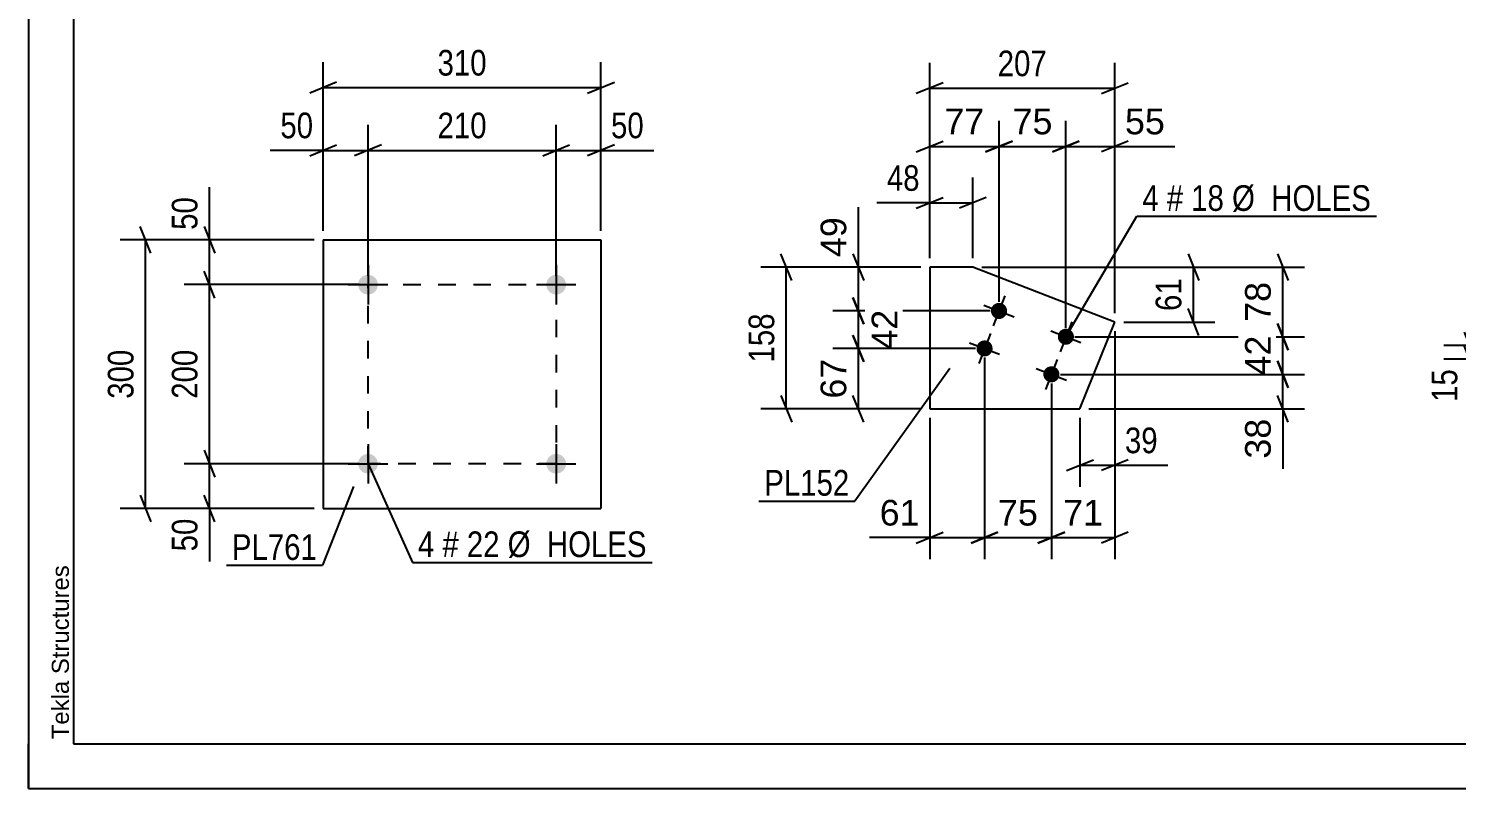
# Model space of a CAD drawing. Header units: millimetres. Extents: x 0 to 420, y 0 to 297.
# Drawn here: x 0 to 159.3, y 0 to 84.9 of the extents above; entities that cross this region are included whole.
import ezdxf

# ---------------------------------------------------------------- set-up
doc = ezdxf.new("R2010")
doc.units = ezdxf.units.MM
doc.linetypes.add('DXK_LINE_DOT2', pattern=[3.9198, 1.9599, -1.9599])
doc.styles.add('Arial', font='ARIAL.TTF', dxfattribs={"height": 0.2})
doc.styles.add('Arial Narrow', font='ARIALN.TTF', dxfattribs={"height": 0.2})

# ---------------------------------------------------------------- blocks, each defined once
blk = doc.blocks.new('Unknown-284856704-1134')
at = {"color": 5, "linetype": 'Continuous'}
for p, q in [((0, 297), (0, 0)), ((5, 292), (5, 5)), ((0, 0), (0, 5)), ((5, 5), (415, 5)), ((0, 0), (420, 0))]:
    blk.add_line(p, q, dxfattribs=at)
at = {"color": 174, "linetype": 'Continuous', "style": 'Arial'}
blk.add_text('Tekla Structures', height=1.9102, rotation=90, dxfattribs=at).set_placement((4.5, 5.5))
blk = doc.blocks.new('Bolt-284856704-8999 - 8997')
at = {"linetype": 'Continuous'}
for points in [[(38.98, 36.26, -1), (36.78, 36.26, -1)], [(59.98, 36.26, -1), (57.78, 36.26, -1)]]:
    blk.add_hatch(color=1, dxfattribs=at).paths.add_polyline_path(points)
at = {"color": 1, "linetype": 'Continuous'}
for p, q in [((37.88, 38.46), (37.88, 34.06)), ((58.88, 38.46), (58.88, 34.06)), ((35.68, 36.26), (40.08, 36.26)), ((56.68, 36.26), (61.08, 36.26))]:
    blk.add_line(p, q, dxfattribs=at)
blk = doc.blocks.new('Part-284856704-8998 - 8997')
at = {"color": 2, "linetype": 'Continuous'}
for p, q in [((32.88, 61.26), (32.88, 31.26)), ((32.88, 61.26), (63.88, 61.26)), ((63.88, 61.26), (63.88, 31.26)), ((32.88, 31.26), (63.88, 31.26))]:
    blk.add_line(p, q, dxfattribs=at)
blk = doc.blocks.new('Bolt-284856704-9000 - 8997')
at = {"linetype": 'Continuous'}
for points in [[(38.98, 56.26, -1), (36.78, 56.26, -1)], [(59.98, 56.26, -1), (57.78, 56.26, -1)]]:
    blk.add_hatch(color=1, dxfattribs=at).paths.add_polyline_path(points)
at = {"color": 1, "linetype": 'Continuous'}
for p, q in [((37.88, 58.46), (37.88, 54.06)), ((58.88, 58.46), (58.88, 54.06)), ((35.68, 56.26), (40.08, 56.26)), ((56.68, 56.26), (61.08, 56.26))]:
    blk.add_line(p, q, dxfattribs=at)
blk = doc.blocks.new('Part-284856704-9041 - 9040')
at = {"color": 2, "linetype": 'Continuous'}
for p, q in [((100.56, 58.22), (100.56, 42.4)), ((105.37, 58.22), (100.56, 58.22)), ((121.22, 52.08), (105.37, 58.22)), ((117.33, 42.4), (121.22, 52.08)), ((100.56, 42.4), (117.33, 42.4))]:
    blk.add_line(p, q, dxfattribs=at)
blk = doc.blocks.new('Bolt-284856704-9042 - 9040')
at = {"linetype": 'Continuous'}
for points in [[(109.14, 53, -1), (107.46, 53.65, -1)], [(116.6, 50.12, -1), (114.92, 50.77, -1)], [(107.52, 48.81, -1), (105.84, 49.46, -1)], [(114.98, 45.92, -1), (113.3, 46.57, -1)]]:
    blk.add_hatch(color=1, dxfattribs=at).paths.add_polyline_path(points)
at = {"color": 1, "linetype": 'Continuous'}
for p, q in [((108.95, 55.01), (107.65, 51.65)), ((106.62, 53.98), (109.98, 52.68)), ((114.08, 51.09), (117.44, 49.79)), ((116.41, 52.12), (115.11, 48.76)), ((105, 49.78), (108.35, 48.48)), ((107.33, 50.81), (106.03, 47.45)), ((114.79, 47.92), (113.49, 44.57)), ((112.46, 46.89), (115.82, 45.6))]:
    blk.add_line(p, q, dxfattribs=at)
blk = doc.blocks.new('Rectangle-284856704-11515 - 8997')
at = {"color": 1, "linetype": 'DXK_LINE_DOT2'}
blk.add_lwpolyline([(37.88, 56.26), (58.88, 56.26), (58.88, 36.26), (37.88, 36.26), (37.88, 56.26)], close=True, dxfattribs=at)
blk = doc.blocks.new('StraightDimension-284856704-9377 - 8931')
at = {"color": 7, "linetype": 'Continuous'}
for p, q in [((169.79, 49.45), (157.94, 49.45)), ((160.19, 50.95), (161.39, 47.95)), ((161.39, 46.45), (160.19, 49.45)), ((160.79, 47.95), (160.79, 49.45)), ((171.29, 47.95), (157.94, 47.95))]:
    blk.add_line(p, q, dxfattribs=at)
at = {"color": 0}
blk.add_wipeout([(160.04, 47.43), (155.84, 47.43), (155.84, 42.57), (160.04, 42.57)], dxfattribs=at)
at = {"color": 7, "linetype": 'Continuous'}
blk.add_line((160.79, 47.95), (160.79, 42.05), dxfattribs=at)
blk.add_line((160.79, 47.95), (160.79, 42.05), dxfattribs=at)
at = {"color": 3, "style": 'Arial Narrow'}
blk.add_text('15', height=2.863, rotation=90.0002, dxfattribs=at).set_placement((159.44, 43.17))
blk = doc.blocks.new('StraightDimension-284856704-9406 - 8997')
at = {"color": 7, "linetype": 'Continuous'}
for p, q in [((20.8, 54.76), (19.6, 57.76)), ((36.88, 56.26), (17.35, 56.26)), ((20.2, 36.26), (20.2, 56.26)), ((19.6, 37.76), (20.8, 34.76)), ((36.88, 36.26), (17.35, 36.26))]:
    blk.add_line(p, q, dxfattribs=at)
at = {"color": 0}
blk.add_wipeout([(19.45, 49.6), (15.25, 49.6), (15.25, 42.92), (19.45, 42.92)], dxfattribs=at)
at = {"color": 3, "style": 'Arial Narrow'}
blk.add_text('200', height=2.863, rotation=90.0002, dxfattribs=at).set_placement((18.85, 43.52))
blk = doc.blocks.new('StraightDimension-284856704-9405 - 8997')
at = {"color": 7, "linetype": 'Continuous'}
for p, q in [((19.6, 62.76), (20.8, 59.76)), ((31.88, 61.26), (17.35, 61.26)), ((20.2, 56.26), (20.2, 61.26)), ((20.8, 54.76), (19.6, 57.76)), ((36.88, 56.26), (17.35, 56.26))]:
    blk.add_line(p, q, dxfattribs=at)
at = {"color": 0}
blk.add_wipeout([(19.45, 66.64), (15.25, 66.64), (15.25, 61.78), (19.45, 61.78)], dxfattribs=at)
at = {"color": 7, "linetype": 'Continuous'}
blk.add_line((20.2, 61.26), (20.2, 67.16), dxfattribs=at)
blk.add_line((20.2, 61.26), (20.2, 67.16), dxfattribs=at)
at = {"color": 3, "style": 'Arial Narrow'}
blk.add_text('50', height=2.863, rotation=90.0002, dxfattribs=at).set_placement((18.85, 62.38))
blk = doc.blocks.new('StraightDimension-284856704-9407 - 8997')
at = {"color": 7, "linetype": 'Continuous'}
for p, q in [((19.6, 37.76), (20.8, 34.76)), ((36.88, 36.26), (17.35, 36.26)), ((20.2, 31.26), (20.2, 36.26)), ((20.8, 29.76), (19.6, 32.76)), ((31.88, 31.26), (17.35, 31.26))]:
    blk.add_line(p, q, dxfattribs=at)
at = {"color": 0}
blk.add_wipeout([(19.45, 30.73), (15.25, 30.73), (15.25, 25.88), (19.45, 25.88)], dxfattribs=at)
at = {"color": 7, "linetype": 'Continuous'}
blk.add_line((20.2, 31.26), (20.2, 25.35), dxfattribs=at)
blk.add_line((20.2, 31.26), (20.2, 25.35), dxfattribs=at)
at = {"color": 3, "style": 'Arial Narrow'}
blk.add_text('50', height=2.863, rotation=90.0002, dxfattribs=at).set_placement((18.85, 26.48))
blk = doc.blocks.new('StraightDimension-284856704-9417 - 8997')
at = {"color": 7, "linetype": 'Continuous'}
for p, q in [((13.66, 59.76), (12.46, 62.76)), ((31.88, 61.26), (10.21, 61.26)), ((13.06, 31.26), (13.06, 61.26)), ((12.46, 32.76), (13.66, 29.76)), ((31.88, 31.26), (10.21, 31.26))]:
    blk.add_line(p, q, dxfattribs=at)
at = {"color": 0}
blk.add_wipeout([(12.31, 49.6), (8.11, 49.6), (8.11, 42.92), (12.31, 42.92)], dxfattribs=at)
at = {"color": 3, "style": 'Arial Narrow'}
blk.add_text('300', height=2.863, rotation=90.0002, dxfattribs=at).set_placement((11.71, 43.52))
blk = doc.blocks.new('StraightDimension-284856704-9437 - 8997')
at = {"color": 7, "linetype": 'Continuous'}
for p, q in [((32.88, 62.26), (32.88, 81.11)), ((63.88, 62.26), (63.88, 81.11)), ((34.38, 78.86), (31.38, 77.66)), ((32.88, 78.26), (63.88, 78.26)), ((62.38, 77.66), (65.38, 78.86))]:
    blk.add_line(p, q, dxfattribs=at)
at = {"color": 0}
blk.add_wipeout([(51.72, 79.01), (51.72, 83.21), (45.04, 83.21), (45.04, 79.01)], dxfattribs=at)
at = {"color": 3, "style": 'Arial Narrow'}
blk.add_text('310', height=2.863, dxfattribs=at).set_placement((45.64, 79.61))
blk = doc.blocks.new('StraightDimension-284856704-11473 - 8997')
at = {"color": 7, "linetype": 'Continuous'}
for p, q in [((58.88, 57.26), (58.88, 74.11)), ((63.88, 62.26), (63.88, 74.11)), ((57.38, 70.66), (60.38, 71.86)), ((65.38, 71.86), (62.38, 70.66)), ((58.88, 71.26), (63.88, 71.26))]:
    blk.add_line(p, q, dxfattribs=at)
at = {"color": 0}
blk.add_wipeout([(69.26, 72.01), (69.26, 76.21), (64.4, 76.21), (64.4, 72.01)], dxfattribs=at)
at = {"color": 7, "linetype": 'Continuous'}
blk.add_line((63.88, 71.26), (69.78, 71.26), dxfattribs=at)
blk.add_line((63.88, 71.26), (69.78, 71.26), dxfattribs=at)
at = {"color": 3, "style": 'Arial Narrow'}
blk.add_text('50', height=2.863, dxfattribs=at).set_placement((65, 72.61))
blk = doc.blocks.new('StraightDimension-284856704-11474 - 8997')
at = {"color": 7, "linetype": 'Continuous'}
for p, q in [((37.88, 57.26), (37.88, 74.11)), ((58.88, 57.26), (58.88, 74.11)), ((39.38, 71.86), (36.38, 70.66)), ((57.38, 70.66), (60.38, 71.86)), ((37.88, 71.26), (58.88, 71.26))]:
    blk.add_line(p, q, dxfattribs=at)
at = {"color": 0}
blk.add_wipeout([(51.72, 72.01), (51.72, 76.21), (45.04, 76.21), (45.04, 72.01)], dxfattribs=at)
at = {"color": 3, "style": 'Arial Narrow'}
blk.add_text('210', height=2.863, dxfattribs=at).set_placement((45.64, 72.61))
blk = doc.blocks.new('StraightDimension-284856704-11475 - 8997')
at = {"color": 7, "linetype": 'Continuous'}
for p, q in [((32.88, 62.26), (32.88, 74.11)), ((37.88, 57.26), (37.88, 74.11)), ((31.38, 70.66), (34.38, 71.86)), ((39.38, 71.86), (36.38, 70.66)), ((32.88, 71.26), (37.88, 71.26))]:
    blk.add_line(p, q, dxfattribs=at)
at = {"color": 0}
blk.add_wipeout([(32.35, 72.01), (32.35, 76.21), (27.5, 76.21), (27.5, 72.01)], dxfattribs=at)
at = {"color": 7, "linetype": 'Continuous'}
blk.add_line((32.88, 71.26), (26.97, 71.26), dxfattribs=at)
blk.add_line((32.88, 71.26), (26.97, 71.26), dxfattribs=at)
at = {"color": 3, "style": 'Arial Narrow'}
blk.add_text('50', height=2.863, dxfattribs=at).set_placement((28.1, 72.61))
blk = doc.blocks.new('StraightDimension-284856704-9495 - 9040')
at = {"color": 7, "linetype": 'Continuous'}
for p, q in [((121.22, 51.08), (121.22, 33.69)), ((117.33, 41.4), (117.33, 33.69)), ((115.83, 35.49), (118.83, 36.69)), ((122.72, 36.69), (119.72, 35.49)), ((117.33, 36.09), (121.22, 36.09))]:
    blk.add_line(p, q, dxfattribs=at)
at = {"color": 0}
blk.add_wipeout([(126.6, 36.84), (126.6, 41.04), (121.75, 41.04), (121.75, 36.84)], dxfattribs=at)
at = {"color": 7, "linetype": 'Continuous'}
blk.add_line((121.22, 36.09), (127.13, 36.09), dxfattribs=at)
blk.add_line((121.22, 36.09), (127.13, 36.09), dxfattribs=at)
at = {"color": 3, "style": 'Arial Narrow'}
blk.add_text('39', height=2.863, dxfattribs=at).set_placement((122.35, 37.44))
blk = doc.blocks.new('StraightDimension-284856704-9487 - 9040')
at = {"color": 7, "linetype": 'Continuous'}
for p, q in [((85.16, 56.72), (83.96, 59.72)), ((99.56, 58.22), (81.71, 58.22)), ((84.56, 42.4), (84.56, 58.22)), ((83.96, 43.9), (85.16, 40.9)), ((99.56, 42.4), (81.71, 42.4))]:
    blk.add_line(p, q, dxfattribs=at)
at = {"color": 0}
blk.add_wipeout([(83.81, 53.65), (79.61, 53.65), (79.61, 46.97), (83.81, 46.97)], dxfattribs=at)
at = {"color": 3, "style": 'Arial Narrow'}
blk.add_text('158', height=2.863, rotation=90.0002, dxfattribs=at).set_placement((83.21, 47.57))
blk = doc.blocks.new('StraightDimension-284856704-9491 - 9040')
at = {"color": 7, "linetype": 'Continuous'}
for p, q in [((100.56, 59.22), (100.56, 68.24)), ((105.37, 59.22), (105.37, 68.24)), ((99.06, 64.79), (102.06, 65.99)), ((100.56, 65.39), (105.37, 65.39)), ((106.87, 65.99), (103.87, 64.79))]:
    blk.add_line(p, q, dxfattribs=at)
at = {"color": 0}
blk.add_wipeout([(100.03, 66.14), (100.03, 70.34), (95.18, 70.34), (95.18, 66.14)], dxfattribs=at)
at = {"color": 7, "linetype": 'Continuous'}
blk.add_line((100.56, 65.39), (94.65, 65.39), dxfattribs=at)
blk.add_line((100.56, 65.39), (94.65, 65.39), dxfattribs=at)
at = {"color": 3, "style": 'Arial Narrow'}
blk.add_text('48', height=2.863, dxfattribs=at).set_placement((95.78, 66.74))
blk = doc.blocks.new('StraightDimension-284856704-9481 - 9040')
at = {"color": 7, "linetype": 'Continuous'}
for p, q in [((129.39, 59.72), (130.59, 56.72)), ((106.37, 58.22), (132.39, 58.22)), ((129.99, 52.08), (129.99, 58.22)), ((130.59, 50.58), (129.39, 53.58)), ((122.22, 52.08), (132.39, 52.08))]:
    blk.add_line(p, q, dxfattribs=at)
at = {"color": 0}
blk.add_wipeout([(129.24, 57.58), (125.04, 57.58), (125.04, 52.72), (129.24, 52.72)], dxfattribs=at)
at = {"color": 3, "style": 'Arial Narrow'}
blk.add_text('61', height=2.863, rotation=90.0002, dxfattribs=at).set_placement((128.64, 53.32))
blk = doc.blocks.new('StraightDimension-284856704-9539 - 9040')
at = {"color": 7, "linetype": 'Continuous'}
for p, q in [((100.56, 59.22), (100.56, 81.04)), ((121.22, 53.08), (121.22, 81.04)), ((102.06, 78.79), (99.06, 77.59)), ((100.56, 78.19), (121.22, 78.19)), ((119.72, 77.59), (122.72, 78.79))]:
    blk.add_line(p, q, dxfattribs=at)
at = {"color": 0}
blk.add_wipeout([(114.23, 78.94), (114.23, 83.14), (107.55, 83.14), (107.55, 78.94)], dxfattribs=at)
at = {"color": 3, "style": 'Arial Narrow'}
blk.add_text('207', height=2.863, dxfattribs=at).set_placement((108.15, 79.54))
blk = doc.blocks.new('StraightDimension-284856704-11120 - 9040')
at = {"color": 7, "linetype": 'Continuous'}
for p, q in [((92, 59.72), (93.2, 56.72)), ((99.56, 58.22), (89.75, 58.22)), ((92.6, 53.33), (92.6, 58.22)), ((93.2, 51.83), (92, 54.83)), ((107.3, 53.33), (89.75, 53.33))]:
    blk.add_line(p, q, dxfattribs=at)
at = {"color": 0}
blk.add_wipeout([(91.85, 64.39), (87.65, 64.39), (87.65, 58.74), (91.85, 58.74)], dxfattribs=at)
at = {"color": 7, "linetype": 'Continuous'}
blk.add_line((92.6, 58.22), (92.6, 64.91), dxfattribs=at)
blk.add_line((92.6, 58.22), (92.6, 64.91), dxfattribs=at)
at = {"color": 3, "style": 'Arial'}
blk.add_text('49', height=2.865, rotation=90.0002, dxfattribs=at).set_placement((91.25, 59.34))
blk = doc.blocks.new('StraightDimension-284856704-11121 - 9040')
at = {"color": 7, "linetype": 'Continuous'}
for p, q in [((92, 54.83), (93.2, 51.83)), ((107.3, 53.33), (90.2, 53.33)), ((92.6, 49.13), (92.6, 53.33)), ((93.2, 47.63), (92, 50.63)), ((105.68, 49.13), (90.2, 49.13))]:
    blk.add_line(p, q, dxfattribs=at)
at = {"color": 0}
blk.add_wipeout([(97.55, 54.05), (93.35, 54.05), (93.35, 48.41), (97.55, 48.41)], dxfattribs=at)
at = {"color": 3, "style": 'Arial'}
blk.add_text('42', height=2.865, rotation=90.0002, dxfattribs=at).set_placement((96.95, 49.01))
blk = doc.blocks.new('StraightDimension-284856704-11122 - 9040')
at = {"color": 7, "linetype": 'Continuous'}
for p, q in [((92, 50.63), (93.2, 47.63)), ((105.68, 49.13), (89.75, 49.13)), ((92.6, 42.4), (92.6, 49.13)), ((93.2, 40.9), (92, 43.9)), ((99.56, 42.4), (89.75, 42.4))]:
    blk.add_line(p, q, dxfattribs=at)
at = {"color": 0}
blk.add_wipeout([(91.85, 48.59), (87.65, 48.59), (87.65, 42.94), (91.85, 42.94)], dxfattribs=at)
at = {"color": 3, "style": 'Arial'}
blk.add_text('67', height=2.865, rotation=90.0002, dxfattribs=at).set_placement((91.25, 43.54))
blk = doc.blocks.new('StraightDimension-284856704-11142 - 9040')
at = {"color": 7, "linetype": 'Continuous'}
for p, q in [((121.22, 51.08), (121.22, 25.61)), ((114.14, 45.24), (114.14, 25.61)), ((112.64, 27.41), (115.64, 28.61)), ((114.14, 28.01), (121.22, 28.01)), ((122.72, 28.61), (119.72, 27.41))]:
    blk.add_line(p, q, dxfattribs=at)
at = {"color": 0}
blk.add_wipeout([(120.5, 28.76), (120.5, 32.96), (114.85, 32.96), (114.85, 28.76)], dxfattribs=at)
at = {"color": 3, "style": 'Arial'}
blk.add_text('71', height=2.865, dxfattribs=at).set_placement((115.45, 29.36))
blk = doc.blocks.new('StraightDimension-284856704-11143 - 9040')
at = {"color": 7, "linetype": 'Continuous'}
for p, q in [((106.68, 48.13), (106.68, 25.61)), ((114.14, 45.24), (114.14, 25.61)), ((105.18, 27.41), (108.18, 28.61)), ((106.68, 28.01), (114.14, 28.01)), ((115.64, 28.61), (112.64, 27.41))]:
    blk.add_line(p, q, dxfattribs=at)
at = {"color": 0}
blk.add_wipeout([(113.23, 28.76), (113.23, 32.96), (107.58, 32.96), (107.58, 28.76)], dxfattribs=at)
at = {"color": 3, "style": 'Arial'}
blk.add_text('75', height=2.865, dxfattribs=at).set_placement((108.18, 29.36))
blk = doc.blocks.new('StraightDimension-284856704-11144 - 9040')
at = {"color": 7, "linetype": 'Continuous'}
for p, q in [((106.68, 48.13), (106.68, 25.61)), ((100.56, 41.4), (100.56, 25.61)), ((99.06, 27.41), (102.06, 28.61)), ((100.56, 28.01), (106.68, 28.01)), ((108.18, 28.61), (105.18, 27.41))]:
    blk.add_line(p, q, dxfattribs=at)
at = {"color": 0}
blk.add_wipeout([(100.03, 28.76), (100.03, 32.96), (94.38, 32.96), (94.38, 28.76)], dxfattribs=at)
at = {"color": 7, "linetype": 'Continuous'}
blk.add_line((100.56, 28.01), (93.86, 28.01), dxfattribs=at)
blk.add_line((100.56, 28.01), (93.86, 28.01), dxfattribs=at)
at = {"color": 3, "style": 'Arial'}
blk.add_text('61', height=2.865, dxfattribs=at).set_placement((94.98, 29.36))
blk = doc.blocks.new('StraightDimension-284856704-11165 - 9040')
at = {"color": 7, "linetype": 'Continuous'}
for p, q in [((139.37, 59.72), (140.57, 56.72)), ((106.37, 58.22), (142.37, 58.22)), ((139.97, 50.44), (139.97, 58.22)), ((140.57, 48.94), (139.37, 51.94)), ((116.76, 50.44), (142.37, 50.44))]:
    blk.add_line(p, q, dxfattribs=at)
at = {"color": 0}
blk.add_wipeout([(139.22, 57.15), (135.02, 57.15), (135.02, 51.51), (139.22, 51.51)], dxfattribs=at)
at = {"color": 3, "style": 'Arial'}
blk.add_text('78', height=2.865, rotation=90.0002, dxfattribs=at).set_placement((138.62, 52.11))
blk = doc.blocks.new('StraightDimension-284856704-11166 - 9040')
at = {"color": 7, "linetype": 'Continuous'}
for p, q in [((139.37, 51.94), (140.57, 48.94)), ((116.76, 50.44), (142.37, 50.44)), ((139.97, 46.24), (139.97, 50.44)), ((115.14, 46.24), (142.37, 46.24)), ((140.57, 44.74), (139.37, 47.74))]:
    blk.add_line(p, q, dxfattribs=at)
at = {"color": 0}
blk.add_wipeout([(139.22, 51.17), (135.02, 51.17), (135.02, 45.52), (139.22, 45.52)], dxfattribs=at)
at = {"color": 3, "style": 'Arial'}
blk.add_text('42', height=2.865, rotation=90.0002, dxfattribs=at).set_placement((138.62, 46.12))
blk = doc.blocks.new('StraightDimension-284856704-11167 - 9040')
at = {"color": 7, "linetype": 'Continuous'}
for p, q in [((115.14, 46.24), (142.37, 46.24)), ((139.37, 47.74), (140.57, 44.74)), ((139.97, 42.4), (139.97, 46.24)), ((140.57, 40.9), (139.37, 43.9)), ((118.33, 42.4), (142.37, 42.4))]:
    blk.add_line(p, q, dxfattribs=at)
at = {"color": 0}
blk.add_wipeout([(139.22, 41.88), (135.02, 41.88), (135.02, 36.23), (139.22, 36.23)], dxfattribs=at)
at = {"color": 7, "linetype": 'Continuous'}
blk.add_line((139.97, 42.4), (139.97, 35.71), dxfattribs=at)
blk.add_line((139.97, 42.4), (139.97, 35.71), dxfattribs=at)
at = {"color": 3, "style": 'Arial'}
blk.add_text('38', height=2.865, rotation=90.0002, dxfattribs=at).set_placement((138.62, 36.83))
blk = doc.blocks.new('StraightDimension-284856704-11196 - 9040')
at = {"color": 7, "linetype": 'Continuous'}
for p, q in [((115.76, 51.44), (115.76, 74.55)), ((121.22, 53.08), (121.22, 74.55)), ((114.26, 71.1), (117.26, 72.3)), ((122.72, 72.3), (119.72, 71.1)), ((115.76, 71.7), (121.22, 71.7))]:
    blk.add_line(p, q, dxfattribs=at)
at = {"color": 0}
blk.add_wipeout([(127.39, 72.45), (127.39, 76.65), (121.75, 76.65), (121.75, 72.45)], dxfattribs=at)
at = {"color": 7, "linetype": 'Continuous'}
blk.add_line((121.22, 71.7), (127.92, 71.7), dxfattribs=at)
blk.add_line((121.22, 71.7), (127.92, 71.7), dxfattribs=at)
at = {"color": 3, "style": 'Arial'}
blk.add_text('55', height=2.865, dxfattribs=at).set_placement((122.35, 73.05))
blk = doc.blocks.new('StraightDimension-284856704-11197 - 9040')
at = {"color": 7, "linetype": 'Continuous'}
for p, q in [((108.3, 54.33), (108.3, 74.55)), ((115.76, 51.44), (115.76, 74.55)), ((106.8, 71.1), (109.8, 72.3)), ((117.26, 72.3), (114.26, 71.1)), ((108.3, 71.7), (115.76, 71.7))]:
    blk.add_line(p, q, dxfattribs=at)
at = {"color": 0}
blk.add_wipeout([(114.85, 72.45), (114.85, 76.65), (109.21, 76.65), (109.21, 72.45)], dxfattribs=at)
at = {"color": 3, "style": 'Arial'}
blk.add_text('75', height=2.865, dxfattribs=at).set_placement((109.81, 73.05))
blk = doc.blocks.new('StraightDimension-284856704-11198 - 9040')
at = {"color": 7, "linetype": 'Continuous'}
for p, q in [((100.56, 59.22), (100.56, 74.55)), ((108.3, 54.33), (108.3, 74.55)), ((99.06, 71.1), (102.06, 72.3)), ((109.8, 72.3), (106.8, 71.1)), ((100.56, 71.7), (108.3, 71.7))]:
    blk.add_line(p, q, dxfattribs=at)
at = {"color": 0}
blk.add_wipeout([(107.25, 72.45), (107.25, 76.65), (101.6, 76.65), (101.6, 72.45)], dxfattribs=at)
at = {"color": 3, "style": 'Arial'}
blk.add_text('77', height=2.865, dxfattribs=at).set_placement((102.2, 73.05))
blk = doc.blocks.new('MarkSet-284856704-11047 - 8997')
at = {"color": 0}
for points in [[(45.28, 25.84), (45.28, 28.84), (43.45, 28.84), (43.45, 25.84)], [(48.01, 25.84), (48.01, 28.84), (46.18, 28.84), (46.18, 25.84)], [(52.57, 25.84), (52.57, 28.84), (48.91, 28.84), (48.91, 25.84)], [(68.99, 25.84), (68.99, 28.84), (53.47, 28.84), (53.47, 25.84)]]:
    blk.add_wipeout(points, dxfattribs=at)
for points in [[(45.28, 25.84), (45.28, 28.84), (43.45, 28.84), (43.45, 25.84)], [(48.01, 25.84), (48.01, 28.84), (46.18, 28.84), (46.18, 25.84)], [(52.57, 25.84), (52.57, 28.84), (48.91, 28.84), (48.91, 25.84)], [(68.99, 25.84), (68.99, 28.84), (53.47, 28.84), (53.47, 25.84)]]:
    blk.add_wipeout(points, dxfattribs=at)
at = {"color": 7, "linetype": 'Continuous'}
for p, q in [((37.88, 36.26), (42.85, 25.24)), ((42.85, 25.24), (69.59, 25.24))]:
    blk.add_line(p, q, dxfattribs=at)
at = {"color": 3, "style": 'Arial Narrow'}
for s, height, p in [('4', 2.86, (43.45, 25.84)), ('#', 2.86, (46.18, 25.84)), ('22', 2.863, (48.91, 25.84)), ('Ø  HOLES', 2.863, (53.47, 25.84))]:
    blk.add_text(s, height=height, dxfattribs=at).set_placement(p)
blk = doc.blocks.new('Mark-284856704-9610 - 8997')
at = {"color": 0}
blk.add_wipeout([(32.19, 25.52), (32.19, 28.52), (22.69, 28.52), (22.69, 25.52)], dxfattribs=at)
blk.add_wipeout([(32.19, 25.52), (32.19, 28.52), (22.69, 28.52), (22.69, 25.52)], dxfattribs=at)
at = {"color": 30, "linetype": 'Continuous'}
for p in [(36.26, 33.71), (22.09, 24.92)]:
    blk.add_line(p, (32.79, 24.92), dxfattribs=at)
at = {"color": 3, "style": 'Arial Narrow'}
blk.add_text('PL761', height=2.863, dxfattribs=at).set_placement((22.69, 25.52))
blk = doc.blocks.new('Mark-284856704-9627 - 9040')
at = {"color": 0}
for points in [[(126.12, 64.5), (126.12, 67.5), (124.29, 67.5), (124.29, 64.5)], [(128.84, 64.5), (128.84, 67.5), (127.02, 67.5), (127.02, 64.5)], [(133.4, 64.5), (133.4, 67.5), (129.74, 67.5), (129.74, 64.5)], [(149.83, 64.5), (149.83, 67.5), (134.3, 67.5), (134.3, 64.5)]]:
    blk.add_wipeout(points, dxfattribs=at)
for points in [[(126.12, 64.5), (126.12, 67.5), (124.29, 67.5), (124.29, 64.5)], [(128.84, 64.5), (128.84, 67.5), (127.02, 67.5), (127.02, 64.5)], [(133.4, 64.5), (133.4, 67.5), (129.74, 67.5), (129.74, 64.5)], [(149.83, 64.5), (149.83, 67.5), (134.3, 67.5), (134.3, 64.5)]]:
    blk.add_wipeout(points, dxfattribs=at)
at = {"color": 7, "linetype": 'Continuous'}
for p, q in [((115.76, 50.44), (123.69, 63.9)), ((123.69, 63.9), (150.43, 63.9))]:
    blk.add_line(p, q, dxfattribs=at)
at = {"color": 3, "style": 'Arial Narrow'}
for s, height, p in [('4', 2.86, (124.29, 64.5)), ('#', 2.86, (127.02, 64.5)), ('18', 2.863, (129.74, 64.5)), ('Ø  HOLES', 2.863, (134.3, 64.5))]:
    blk.add_text(s, height=height, dxfattribs=at).set_placement(p)
blk = doc.blocks.new('Mark-284856704-9624 - 9040')
at = {"color": 0}
blk.add_wipeout([(91.6, 32.7), (91.6, 35.7), (82.1, 35.7), (82.1, 32.7)], dxfattribs=at)
blk.add_wipeout([(91.6, 32.7), (91.6, 35.7), (82.1, 35.7), (82.1, 32.7)], dxfattribs=at)
at = {"color": 30, "linetype": 'Continuous'}
for p in [(102.81, 46.91), (81.5, 32.1)]:
    blk.add_line(p, (92.2, 32.1), dxfattribs=at)
at = {"color": 3, "style": 'Arial Narrow'}
blk.add_text('PL152', height=2.863, dxfattribs=at).set_placement((82.1, 32.7))

msp = doc.modelspace()

# ---------------------------------------------------------------- block references
for name in ['Unknown-284856704-1134', 'Part-284856704-8998 - 8997', 'Bolt-284856704-9000 - 8997', 'Part-284856704-9041 - 9040', 'Rectangle-284856704-11515 - 8997', 'Bolt-284856704-9042 - 9040', 'Bolt-284856704-8999 - 8997']:
    msp.add_blockref(name, (0, 0))

# ---------------------------------------------------------------- next in the draw order: block references
for name in ['StraightDimension-284856704-9487 - 9040', 'StraightDimension-284856704-9406 - 8997', 'StraightDimension-284856704-9495 - 9040', 'StraightDimension-284856704-9377 - 8931', 'MarkSet-284856704-11047 - 8997']:
    msp.add_blockref(name, (0, 0))

# ---------------------------------------------------------------- next in the draw order: block references
for name in ['StraightDimension-284856704-9491 - 9040', 'StraightDimension-284856704-9405 - 8997', 'StraightDimension-284856704-9407 - 8997']:
    msp.add_blockref(name, (0, 0))

# ---------------------------------------------------------------- next in the draw order: block references
for name in ['StraightDimension-284856704-9417 - 8997', 'StraightDimension-284856704-9481 - 9040']:
    msp.add_blockref(name, (0, 0))

# ---------------------------------------------------------------- next in the draw order: block references
for name in ['StraightDimension-284856704-9437 - 8997', 'StraightDimension-284856704-9539 - 9040', 'StraightDimension-284856704-11142 - 9040', 'Mark-284856704-9610 - 8997']:
    msp.add_blockref(name, (0, 0))

# ---------------------------------------------------------------- next in the draw order: block references
for name in ['StraightDimension-284856704-11473 - 8997', 'StraightDimension-284856704-11120 - 9040']:
    msp.add_blockref(name, (0, 0))

# ---------------------------------------------------------------- next in the draw order: block references
for name in ['StraightDimension-284856704-11474 - 8997', 'StraightDimension-284856704-11121 - 9040']:
    msp.add_blockref(name, (0, 0))

# ---------------------------------------------------------------- next in the draw order: block references
for name in ['StraightDimension-284856704-11475 - 8997', 'StraightDimension-284856704-11122 - 9040']:
    msp.add_blockref(name, (0, 0))

# ---------------------------------------------------------------- next in the draw order: block references
for name in ['StraightDimension-284856704-11165 - 9040', 'StraightDimension-284856704-11143 - 9040']:
    msp.add_blockref(name, (0, 0))

# ---------------------------------------------------------------- next in the draw order: block references
for name in ['StraightDimension-284856704-11166 - 9040', 'StraightDimension-284856704-11144 - 9040']:
    msp.add_blockref(name, (0, 0))

# ---------------------------------------------------------------- next in the draw order: block references
for name in ['StraightDimension-284856704-11196 - 9040', 'Mark-284856704-9624 - 9040', 'StraightDimension-284856704-11167 - 9040']:
    msp.add_blockref(name, (0, 0))

# ---------------------------------------------------------------- next in the draw order: block references
msp.add_blockref('StraightDimension-284856704-11197 - 9040', (0, 0))

# ---------------------------------------------------------------- next in the draw order: block references
for name in ['StraightDimension-284856704-11198 - 9040', 'Mark-284856704-9627 - 9040']:
    msp.add_blockref(name, (0, 0))

doc.saveas('drawing.dxf')
